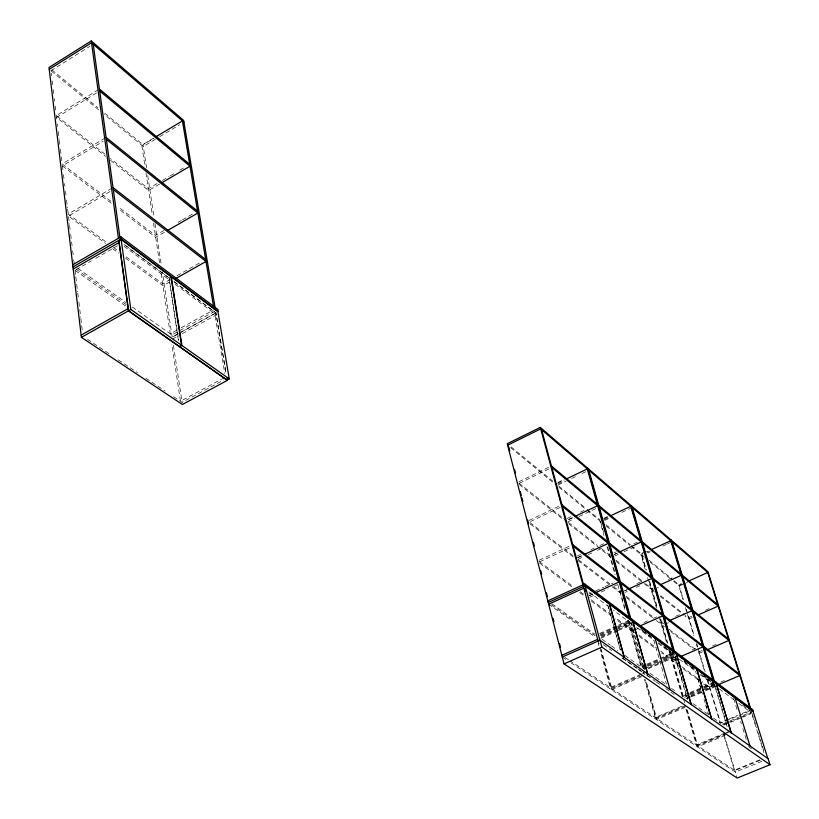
<?xml version="1.0" encoding="UTF-8"?>
<svg xmlns="http://www.w3.org/2000/svg" width="819" height="819" viewBox="0 0 819 819"><rect width="100%" height="100%" fill="white"/><g stroke="black" fill="none" stroke-linecap="round" stroke-linejoin="round"><path stroke-width="0.61" stroke-dasharray="4.09 3.07" d="M50.942 70.731L89.967 46.273M98.331 89.721L56.357 115.592L105.354 154.515M96.437 92.946L56.583 117.486L105.61 156.378M105.016 138.042L62.193 163.933L111.845 202.006M62.879 169.687L62.418 165.878L103.153 141.308M153.552 138.196L141.789 145.229L144.83 165.346M146.57 167.977L143.038 144.697L154.013 138.135M155.385 139.261L143.305 146.478L104.105 114.332M159.777 136.64L179.535 124.826M111.927 188.186L68.243 214.076L107.258 242.864M110.022 191.523L68.489 216.114L105.477 243.356M157.064 183.558L148.352 188.677L110.35 158.487M162.5 180.364L169.031 176.525M170.127 175.88L175.563 172.686M179.924 170.127L184.275 167.567M159.521 184.121L148.628 190.51L110.606 160.35M76.116 269.707L91.38 260.872M95.741 258.354L117.537 245.731M164.056 230.426L155.415 235.411L117.916 206.664M178.102 222.328L181.347 220.465M182.422 219.84L193.233 213.605M164.353 232.33L155.702 237.315L118.192 208.599M171.325 276.955L169.175 278.173L178.747 340.469M170.424 279.412L162.715 283.773L124.723 255.743M177.037 275.686L200.164 262.612M169.625 282.002L163.012 285.739L125 257.739M176.853 330.2L170.28 333.835L160.78 270.966M181.224 327.784L214.066 309.613M214.66 311.312L171.877 334.961L132.207 306.9M216.103 312.745L172.185 336.998L162.285 271.713M173.085 336.711L214.752 313.697L224.764 373.413M172.492 339.046L177.969 336.025M182.35 333.599L216.318 314.865L174.324 283.64M224.263 377.743L180.467 401.279L171.836 344.134M173.587 396.693L182.084 402.354L223.607 380.067M518.99 481.695L549.18 467.076M519.389 483.23L549.6 468.611M557.964 482.401L562.53 480.2M557.565 483.19L564.424 479.903M558.363 483.845L564.066 481.101M558.015 485.043L566.001 481.214M571.713 478.47L576.279 476.289M581.981 473.546L586.547 471.355M529.013 520.444L559.653 505.876M530.558 521.478L560.083 507.452M567.045 518.468L572.635 515.827M580.466 512.131L586.056 509.49M568.57 519.43L573.044 517.311M568.714 519.696L573.341 517.516M567.925 521.744L574.631 518.591M579.105 516.482L595.863 508.579M603.583 518.386L608.159 516.236M604.391 518.652L607.831 517.045M603.982 519.799L608.558 517.649M604.709 520.393L609.285 518.253M621.887 512.356L632.186 507.534M539.301 560.196L570.403 545.689M539.711 561.803L570.843 547.297M577.231 556.029L580.64 554.453M590.847 549.723L594.256 548.136M599.928 545.515L605.599 542.884M577.651 557.555L582.186 555.446M577.702 557.78L582.227 555.681M578.112 559.305L583.783 556.674M588.318 554.576L591.717 553.009M597.389 550.378L603.06 547.757M614.086 552.835L616.41 551.771M633.824 543.744L637.315 542.137M614.496 554.279L616.82 553.214M614.383 554.545L617.864 552.938M614.793 555.978L618.273 554.381M624.078 551.709L634.52 546.897M645.7 551.515L641.093 553.624L645.771 569.614M643.13 553.378L640.816 554.432L645.096 569.072M644.277 552.845L648.894 550.737M647.256 552.354L649.559 551.3M647.921 552.907L650.225 551.852M662.888 546.058L666.349 544.471M667.495 543.949L670.956 542.362M588.83 594L591.134 592.956M595.73 590.857L603.798 587.192M604.944 586.67L613.001 583.005M589.25 595.556L592.71 593.99M589.281 595.71L592.721 594.144M589.7 597.266L594.297 595.178M601.207 592.035L608.107 588.902M613.861 586.291L617.311 584.725M623.095 589.834L619.686 591.369L613.677 586.762M636.721 583.66L642.403 581.091M624.651 590.796L626.924 589.762M624.559 590.96L626.832 589.936M624.979 592.434L627.252 591.41M636.322 587.305L639.731 585.759M668.488 579.504L674.109 576.965M653.163 587.991L650.91 589.004L643.98 583.507M654.596 589.025L659.264 586.926M674.088 580.712L678.941 584.694L681.265 583.65M682.196 583.947L678.716 585.503L683.138 600.204M682.821 584.459L679.34 586.015L673.515 581.244M683.988 583.937L687.469 582.37M599.549 633.456L628.757 620.433M600.296 634.049L616.697 626.74M617.546 626.361L629.043 621.232M599.979 635.114L616.318 627.835M617.485 627.323L630.323 621.601M600.736 635.646L617.137 628.337M617.997 627.958L631.152 622.092L644.696 669.758M601.433 636.209L614.997 630.169M616.134 629.657L630.825 623.116L643.765 668.918M601.218 637.223L617.587 629.944M618.754 629.422L631.613 623.699L613.308 610.083M600.849 638.318L617.209 631.039M618.376 630.517L632.391 624.283M632.493 627.61L630.19 628.623L615.786 618.007M644 622.491L647.46 620.956M653.214 618.396L656.664 616.861M632.913 629.115L630.61 630.139L615.182 618.765M634.387 630.2L638.984 628.153M663.083 621.887L660.8 622.89L657.831 620.618M675.614 616.338L681.306 613.82M665.775 622.307L661.22 624.324L656.265 620.526M664.844 624.354L669.399 622.338M691.809 616.226L688.421 617.721L685.452 615.366M705.374 610.237L711.025 607.749M692.219 617.587L688.82 619.082L684.868 615.939M642.106 666.267L645.607 664.741M646.775 664.229L673.627 652.528M646.334 665.263L641.666 667.301L644.758 669.481M647.409 664.803L661.506 658.65M662.315 658.302L674.344 653.06M645.904 666.297L642.403 667.823L629.268 621.252M647.071 665.786L658.732 660.708M663.4 658.671L673.894 654.105M643.253 668.345L646.775 666.809M647.839 666.349L661.957 660.196M663.124 659.694L674.805 654.606L671.754 652.344M644.144 668.857L674.539 655.63L687.458 699.682M648.382 667.843L662.407 661.752M663.574 661.24L675.255 656.162L675.972 656.695L664.291 661.762M647.952 668.877L663.124 662.274M675.951 656.981L671.334 658.988L660.145 650.726M692.116 649.958L695.577 648.453M676.146 658.486L672.686 659.981L676.75 662.981M675.235 658.947L671.764 660.452L661.588 652.958M641.328 674.037L610.247 687.54L600.245 650.552M642.485 673.535L644.788 672.542M611.056 688.073L639.813 675.593M676.576 659.94L673.116 661.445L678.193 665.182M642.905 675.143L611.854 688.615L601.187 649.201M641.431 676.74L611.496 689.731L600.051 647.409M698.73 651.965L702.159 650.481M712.469 646.007L718.191 643.529M702.579 651.863L699.139 653.357L697.112 651.801M668.949 650.788L682.114 695.915L685.626 694.41M690.304 692.413L702.006 687.428M703.183 686.926L713.707 682.432M682.114 695.915L682.79 696.385L688.636 693.898M689.67 693.458L702.671 687.909M703.838 687.407L714.895 682.698M689.311 694.379L683.466 696.867L669.942 650.573M690.478 693.877L703.337 688.4M704.504 687.899L713.861 683.916M684.377 697.389L689.076 695.392M690.11 694.952L714.823 684.418L711.742 682.125M715.059 684.489L709.264 686.967L702.149 681.715M720.863 682.022L724.344 680.538M691.185 695.413L714.618 685.431L727.487 727.927M686.005 698.382L689.516 696.887M690.693 696.385L701.228 691.901M705.906 689.905L715.489 685.912M686.68 698.853L690.192 697.368M691.359 696.867L704.238 691.39M705.405 690.888L715.929 686.404M681.643 706.285L655.22 717.495L644.215 678.419M655.958 717.987L683.507 706.295M685.38 706.306L656.695 718.478L645.689 679.442M685.124 707.401L656.408 719.584L645.29 680.149M728.255 719.287L720.034 722.727L706.756 678.623M729.432 718.795L737.663 715.356M742.362 713.39L750.593 709.95M713.492 718.109L720.659 723.167L749.365 711.168M722.235 724.139L725.788 722.655M730.282 720.781L751.647 711.854M723.259 724.641L726.791 723.167M727.958 722.675L751.494 712.847L763.902 752.671M723.883 725.081L741.512 717.72M742.69 717.229L750.921 713.789M725.143 733.005L696.426 744.942L684.756 704.954M726.299 732.524L728.593 731.572M697.102 745.392L725.808 733.466M726.955 732.985L729.248 732.032M726.463 733.926L697.778 745.843L686.813 708.322M725.122 735.482L697.553 746.928L686.138 707.851M759.653 759.848L734.315 770.177L723.443 734.059M760.257 760.267L734.94 770.597L570.219 660.872M761.875 761.291L735.39 772.082L568.652 661.25M562.284 657.012L567.587 660.544M87.52 339.363L109.838 354.228M118.335 359.889L137.459 372.635M145.966 378.296L165.09 391.032M564.977 657.391L569.174 660.175M622.686 658.179L636.813 668.109M637.827 668.826L643.877 673.085M646.068 674.621L651.105 678.163M748.494 746.641L751.473 748.74M603.337 644.727L611.67 650.583M622.082 657.903L626.248 660.831M627.293 661.568L644.993 674.017M647.071 675.48L655.395 681.326M656.439 682.053L659.561 684.254M665.796 688.636L669.962 691.564M670.996 692.29L674.119 694.492M76.095 269.144L126.228 304.545M551.361 604.76L595.188 635.718M75.307 270.536L125.471 305.897M548.658 604.207L594.584 636.578M77.928 268.499L125.942 302.477M551.975 603.849L594.758 634.111M602.057 639.281L610.401 645.177M611.445 645.915L617.7 650.337M624.989 655.497L640.632 666.564M649.897 673.116L666.349 684.756M671.488 688.39L675.593 691.297M693.028 703.623L708.374 714.485M113.421 247.41L118.56 251.198M539.168 561.486L573.054 586.476M580.241 591.779L585.37 595.567M591.093 599.784L610.636 614.209M631.654 629.709L633.691 631.214M638.779 634.971L656.08 647.727M681.838 666.727L697.071 677.968M112.664 248.659L118.837 253.194M539.588 563.093L572.45 587.295M579.637 592.587L584.766 596.375M591.513 601.341L611.066 615.734M632.084 631.224L634.121 632.718M639.199 636.465L656.5 649.201M683.271 668.928L698.515 680.149M703.593 683.885L709.684 688.38M125.891 245.72L169.912 278.511M174.007 281.562L215.97 312.817L226.136 373.29M640.294 628.9L643.335 631.173M644.348 631.93L647.399 634.193M648.413 634.95L651.453 637.223M663.636 646.293L666.686 648.556M667.7 649.313L670.741 651.586M684.039 661.486L690.192 666.072M691.226 666.84L694.297 669.133M703.531 676.013L706.613 678.306M707.636 679.074L710.718 681.367M124.048 244.553L168.806 277.897L178.562 341.451M174.252 281.951L215.837 312.919L226.075 373.822M642.362 630.579L647.389 634.326M648.402 635.083L651.422 637.325M658.64 642.71L670.741 651.719M671.744 652.467L674.774 654.719M684.06 661.639L695.208 669.942M701.504 674.631L714.803 684.53M742.679 705.302L747.655 708.998M748.648 709.745L751.627 711.967M124.14 246.324L170.229 280.589M588.902 591.932L608.22 606.306M636.68 627.477L653.941 640.304M658.005 643.324L674.242 655.405M679.361 659.213L694.758 670.659M699.887 674.477L714.25 685.155M719.369 688.963L733.691 699.61M738.799 703.419L751.074 712.54M62.428 165.909L113.114 204.719M530.292 524.088L573.372 557.074M577.979 560.595L611.076 585.933M612.08 586.701L620.106 592.843M626.525 597.768L655.272 619.768M662.571 625.358L664.608 626.914M670.7 631.582L693.048 648.689M529.883 522.522L574.969 557.084M578.572 559.848L609.664 583.681M626.115 596.293L653.869 617.577M669.072 629.238L696.754 650.45M518.867 483.026L564.813 519.522M568.406 522.379L597.43 545.444M601.433 548.617L609.438 554.985M615.857 560.073L641.594 580.528M645.556 583.671L650.501 587.602M651.852 588.677L653.828 590.243M660.749 595.741L684.459 614.588M519.266 484.561L564.209 520.219M568.806 523.863L609.848 556.418M616.257 561.506L642.987 582.719M652.262 590.069L654.238 591.635M660.165 596.345L683.885 615.161M51.188 70.936L99.212 110.309M510.595 447.645L554.094 483.323M559.039 487.377L585.718 509.254M586.711 510.063L599.549 520.597M601.269 522L599.805 520.802L603.961 535.524M606.388 526.197L629.791 545.393M630.773 546.191L644.41 557.37M650.225 562.151L669.635 578.06M51.945 69.902L97.983 107.698M104.842 113.329L143.038 144.697M511.199 446.969L552.712 481.06M558.65 485.923L586.312 508.64M587.305 509.449L600.143 519.993M605.999 524.805L630.374 544.819M631.347 545.618L643.038 555.21M648.863 559.991L673.116 579.913M752.006 713.175L756.613 727.774M758.056 732.555L763.717 750.726M733.732 698.627L737.284 710.534M740.601 721.334L741.338 723.74M742.823 728.541L746.283 739.444M715.171 685.749L727.006 724.805M678.941 584.694L683.394 599.488M686.353 609.285L694.461 636.23M696.682 643.57L697.788 647.245M698.157 648.474L705.159 671.744M707.749 680.313L720.659 723.167M724.068 734.489L736.824 776.852M685.36 607.565L693.836 635.739M696.426 644.318L697.164 646.764M698.638 651.668L704.535 671.273M697.89 678.531L700.419 687.008M704.033 699.119L706.562 707.585M695.577 671.15L696.293 673.576M697.737 678.419L702.436 694.164M705.691 705.057L708.578 714.752M675.286 656.039L677.753 664.455M679.514 670.474L681.992 678.89M675.122 655.927L679.924 672.061M681.121 676.361L687.817 698.965M642.168 555.538L646.447 570.157M649.651 581.121L657.483 607.923M660.687 618.888L668.161 644.481M649.324 581.807L657.155 608.619M660.36 619.594L667.127 642.751M669.625 651.289L682.79 696.385M683.67 699.375L684.725 703.009M647.583 577.61L656.49 608.097M658.978 616.635L666.809 643.468M653.787 640.048L666.471 684.09M643.621 672.123L644.307 674.569M600.542 521.406L604.002 533.66M607.8 547.153L615.407 574.119M619.901 590.059L625.429 609.674M628.879 621.938L641.328 666.072M607.063 546.56L615.018 574.774M617.782 584.592L625.378 611.578M627.804 620.167L640.939 666.779M608.63 607.381L620.341 649.713M607.77 604.821L620.495 650.798M598.044 640.018L599.713 646.181M598.239 643.15L598.914 645.618M147.717 175.573L154.044 217.311M155.006 223.638L161.333 265.387M173.433 345.249L182.084 402.354M145.966 172.891L152.242 214.383M153.562 223.188L159.838 264.68M51.249 73.27L51.556 75.809M52.16 80.876L52.621 84.685M53.235 89.762L53.696 93.571M54.31 98.638L54.617 101.177M55.231 106.255L55.682 110.063M56.296 115.131L56.757 118.939M57.371 124.017L57.678 126.546M58.292 131.624L59.203 139.24M59.357 140.499L59.818 144.308M60.432 149.386L61.2 155.723M61.353 156.992L61.814 160.8M63.493 174.754L63.954 178.562M64.568 183.64L64.875 186.169M65.489 191.247L65.94 195.055M66.554 200.123L67.475 207.739M67.629 209.009L68.397 215.346M68.55 216.615L69.461 224.232M69.615 225.501L70.076 229.31M70.69 234.377L71.458 240.725M71.611 241.994L72.072 245.792M72.676 250.87L73.137 254.678M73.751 259.756L74.365 264.824M75.031 270.342L75.645 275.419M75.798 276.689L76.566 283.036M76.72 284.306L77.631 291.922M77.785 293.192L78.245 297M78.859 302.078L79.627 308.425M79.781 309.695L80.702 317.311M80.856 318.581L82.381 331.275"/><path stroke-width="1.23" d="M215.202 308.261L183.63 120.424L91.278 40.95L49.007 67.496L81.419 337.356L182.412 404.484L227.334 380.395L226.976 378.255M49.232 69.328L91.533 42.783L183.927 122.205M155.692 136.916L182.432 120.925L213.646 307.094M161.701 182.842L190.028 166.206L99.672 90.96M72.707 264.813L120.874 236.845L217.956 309.49L218.304 311.537L121.161 238.974L120.874 236.845M72.963 266.933L121.161 238.974M121.151 239.496L118.96 240.766L128.603 310.759L179.33 346.437L181.531 345.229L170.956 276.679L121.151 239.496L130.845 309.49L181.531 345.229M73.219 269.062L119.021 242.516M167.598 230.467L197.87 213.022L106.368 139.363M175.143 278.89L205.999 261.476L113.309 189.578M81.153 335.125L128.122 308.63M81.419 337.356L128.429 310.872L227.334 380.395M128.603 310.759L130.845 309.49M181.91 345.495L179.709 346.693L227.119 380.036L229.269 378.88L217.936 311.763L171.325 276.955L181.91 345.495L229.269 378.88M750.818 709.193L707.944 571.682L540.315 427.416L507.237 443.724L564.056 663.881L737.182 778.05L769.993 764.731L768.13 758.742L599.887 640.182L585.186 585.984L583.507 586.752M566.707 478.798L587.284 468.929L629.227 617.454M575.286 516.257L597.665 505.702L551.832 467.526M610.124 515.97L630.763 506.306L672.921 650.091M584.459 554.402L608.302 543.355L562.356 506.367M619.144 552.139L641.216 541.973L599.221 506.992M651.197 549.682L670.781 540.704L713.339 681.213M584.776 583.988L585.227 585.646L753.265 711.179L752.815 709.725L584.776 583.988L547.798 600.9L548.679 601.515M548.228 602.549L585.227 585.646M583.814 588.155L548.658 604.207L549.539 604.831M596.16 592.413L619.195 581.951L573.146 546.232M628.06 589.25L651.914 578.46L609.858 544.604M661.035 584.449L681.275 575.327L642.649 543.161M688.011 581.336L707.749 572.481L750.214 708.732M561.844 655.292L597.665 639.352M562.284 657.012L600.03 640.223L601.904 647.112L769.993 764.731M639.823 626.044L662.868 615.816L620.761 583.159M564.056 663.881L601.904 647.112M669.195 620.792L691.983 610.708L653.347 579.606M697.87 615.089L718.232 606.111L682.585 576.422M681.009 656.439L702.948 646.897L664.301 616.922M707.166 649.876L728.93 640.448L693.304 611.773M718.969 684.428L739.864 675.532L704.268 647.921M585.186 585.984L609.418 604.084L624.18 657.319M655.18 638.247L676.33 654.043L691.175 704.545M735.216 698.003L753.091 711.353L767.843 758.599M113.022 187.541L205.661 259.5M572.706 544.615L618.754 580.384M620.321 581.592L662.428 614.301M663.861 615.417L702.507 645.433M703.818 646.457L739.424 674.109M106.091 137.397L197.553 211.118M561.926 504.801L607.872 541.83M609.428 543.089L651.484 576.986M652.917 578.132L691.553 609.285M692.874 610.339L728.5 639.055M508.497 445.925L507.626 445.208L540.724 428.91L708.363 573.003M99.406 89.056L189.721 164.363M551.422 466.001L597.246 504.217M598.802 505.507L640.796 540.53M642.229 541.728L680.845 573.935M682.166 575.03L717.802 604.75M749.999 746.027L735.073 697.901L716.451 683.998L731.275 732.821M716.041 682.207L716.492 683.711M731.121 732.718L716.308 683.896L696.897 669.399L711.731 719.041M672.102 541.84L714.659 682.196M671.027 539.905L713.994 681.705M711.578 718.939L696.744 669.287L676.494 654.166L691.338 704.657M676.084 652.303L676.535 653.859M632.186 507.534L674.702 652.364M631.06 505.507L673.996 651.842M670.014 689.629L655.016 638.124L632.913 621.621L647.716 673.904M632.493 619.696L632.954 621.293M647.542 673.781L632.739 621.488L609.602 604.217L624.365 657.442M588.83 470.26L630.794 618.621M587.643 468.14L630.354 619.266M541.574 429.637L583.773 585.483L582.913 584.838L540.315 427.416M584.674 588.789L585.329 591.226M583.363 586.496L598.136 641.072M508.814 447.164L509.766 450.859M514.557 469.389L515.509 473.095M520.29 491.615L521.253 495.321M521.887 497.788L522.85 501.494M527.631 520.014L528.583 523.72M533.374 542.239L534.326 545.945M540.704 570.648L541.666 574.354M546.447 592.874L547.409 596.58M552.989 618.202L553.931 621.846M559.582 643.724L560.524 647.379M93.212 44.226L120.045 238.329M91.278 40.95L118.438 238.257M118.735 240.387L128.429 310.872"/></g></svg>
